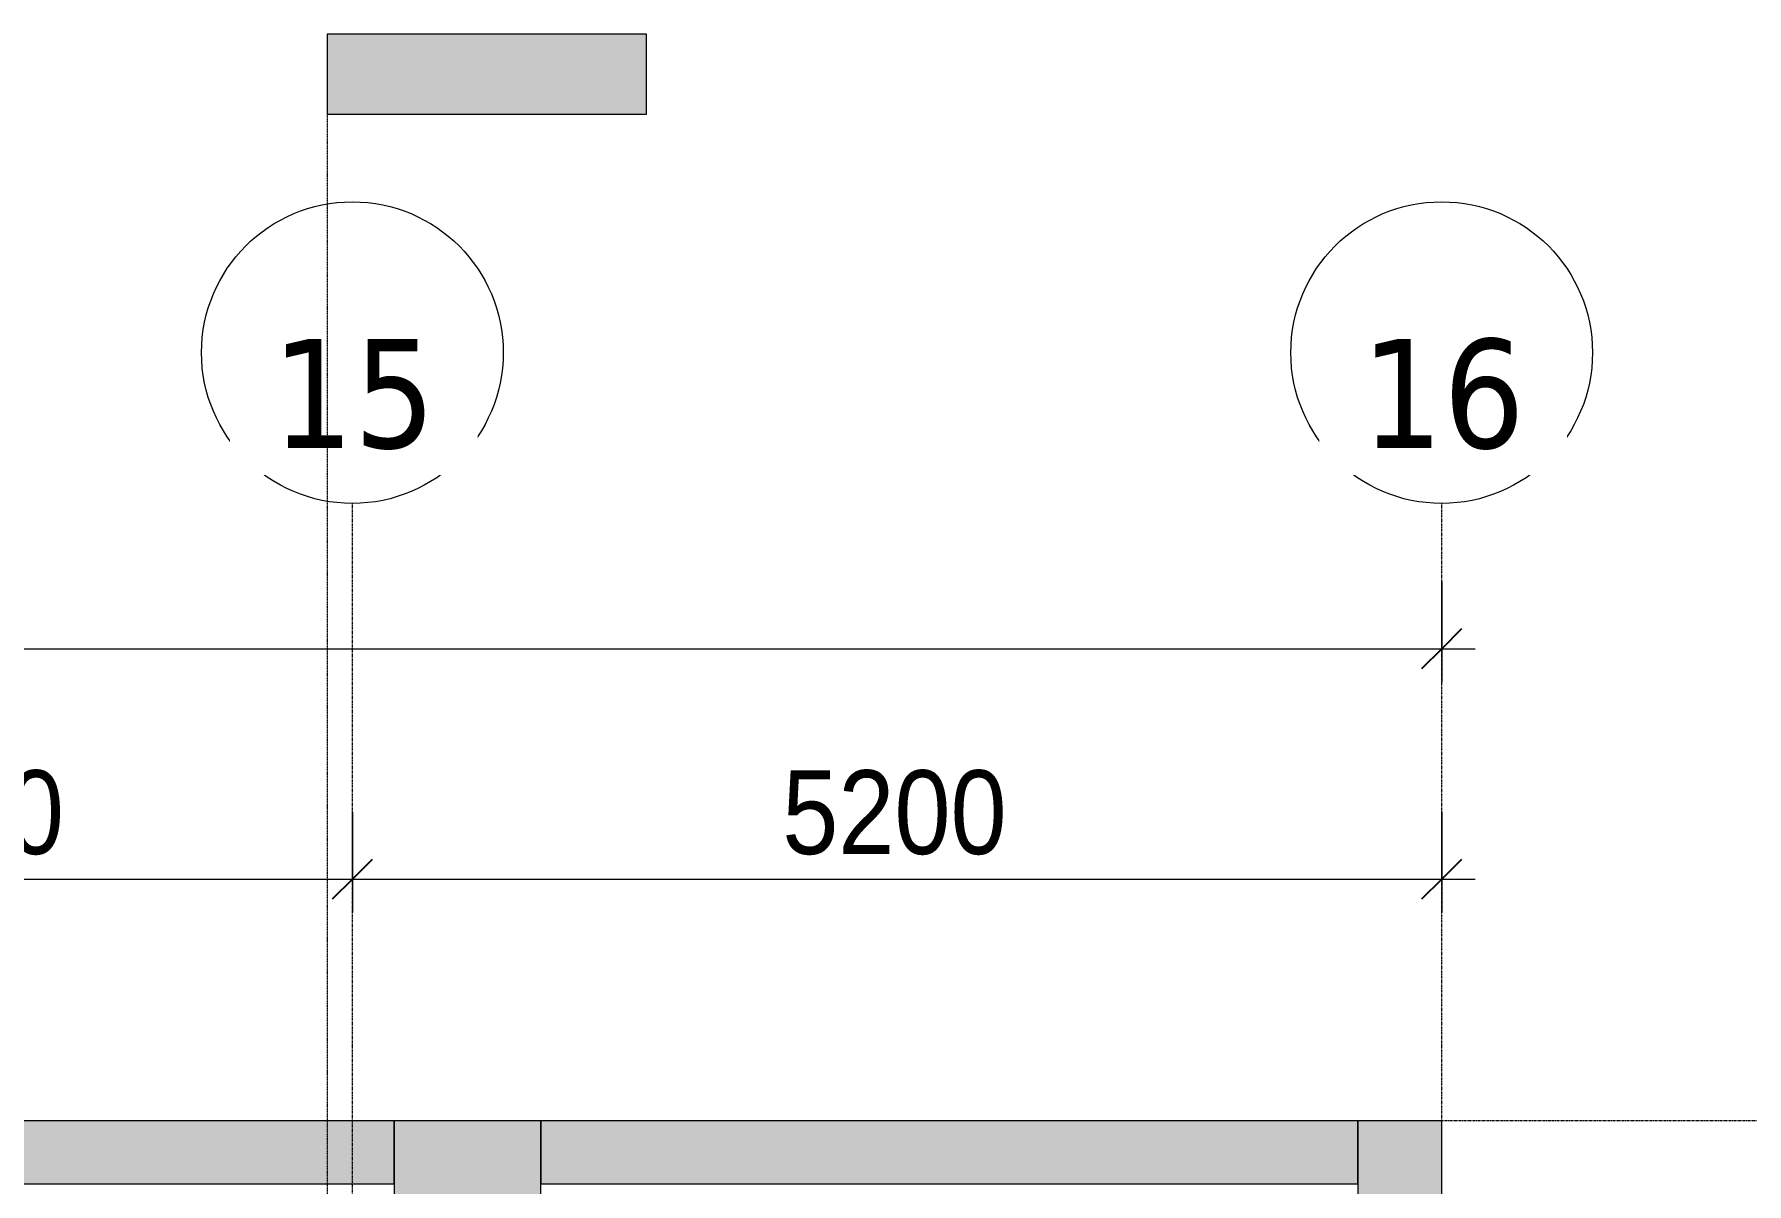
# Model space of a CAD drawing. Header units: millimetres. Extents: x 25998 to 252958, y -15958 to 83425.
# Drawn here: x 120534 to 128709, y 77937 to 83425 of the extents above; entities that cross this region are included whole.
import ezdxf

# ---------------------------------------------------------------- set-up
doc = ezdxf.new("R2010")
doc.units = ezdxf.units.MM
doc.linetypes.add('Dash Dot 3_16_', pattern=[7.9375, 4.7625, -1.5875, 0, -1.5875])
doc.linetypes.add('Grid Line', pattern=[22.225, 12.7, -3.175, 3.175, -3.175])
for name, color, linetype, lineweight in [('0-1', 7, 'Continuous', 5), ('A-ANNO-DIMS', 211, 'Continuous', 9), ('A-ANNO-DIMS-160', 211, 'Continuous', 9), ('A-WALL-PATT-1', 7, 'Continuous', 9), ('G-ANNO-SYMB', 111, 'Continuous', 9), ('G-ANNO-SYMB-1', 111, 'Dash Dot 3_16_', 18), ('L-SITE-WALL-1', 250, 'Continuous', 18), ('L-SITE-WALL-2', 7, 'Continuous', 9), ('S-COLS-1', 52, 'Continuous', 5), ('S-COLS-2', 250, 'Continuous', 18), ('S-COLS-3', 7, 'Continuous', 9), ('S-GRID-1', 1, 'Grid Line', 9), ('S-GRID-IDEN', 1, 'Continuous', 9)]:
    doc.layers.add(name, color=color, linetype=linetype, lineweight=lineweight)
doc.styles.add('Tahoma_B', font='tahomabd_0.ttf', dxfattribs={"height": 520})
doc.styles.add('UTM Avo', font='UTM Avo.ttf', dxfattribs={"width": 0.9, "height": 400})
doc.dimstyles.new('1_Dim_chi_tiet_2_5', dxfattribs={"dimscale": 304.8, "dimtxt": 399.720379, "dimasz": 0.629921, "dimexe": 0.524934, "dimexo": 0.0625, "dimgap": 0.052493, "dimtad": 1, "dimdec": 0, "dimrnd": 5, "dimzin": 0, "dimdsep": 46, "dimtxsty": 'UTM Avo', "dimblk1": 'OBLIQUE', "dimblk2": 'OBLIQUE', "dimsah": 1, "dimcen": 0.09, "dimdle": 0.524934, "dimazin": 0, "dimtfac": 1, "dimtdec": 4, "dimtix": 1, "dimtmove": 0, "dimatfit": 3, "dimfxl": 1.049869, "dimfxlon": 1, "dimtvp": 1, "dimtolj": 1, "dimtzin": 0, "dimarcsym": 2})

# ---------------------------------------------------------------- blocks, each defined once
blk = doc.blocks.new('NCV_TKTC_KET CAU_rvt-1-TKCS_MB TẦNG HẦM')
at = {"layer": 'A-WALL-PATT-1'}
for points in [[(120152.6, 77936.9), (122252.6, 77936.9), (122252.6, 78236.9), (118652.6, 78236.5), (118652.6, 77936.9), (118984.9, 77936.9)], [(125302.6, 77936.9), (126852.6, 77936.9), (126852.6, 78236.9), (122952.6, 78236.5), (122952.6, 77936.9)]]:
    blk.add_hatch(color=256, dxfattribs=at).paths.add_polyline_path(points)
at = {"layer": 'S-COLS-1'}
for points in [[(122952.6, 77886.9), (122952.6, 78236.9), (122252.6, 78236.5), (122252.6, 77886.9)], [(127252.5, 77886.9), (127252.6, 77886.9), (127252.5, 78236.9), (126852.6, 78236.5), (126852.6, 77886.9), (127119.4, 77886.9)]]:
    blk.add_hatch(color=256, dxfattribs=at).paths.add_polyline_path(points)
at = {"layer": 'L-SITE-WALL-1'}
for p, q in [((122252.6, 78236.9), (118652.6, 78236.9)), ((126852.6, 78236.9), (122952.6, 78236.9)), ((118652.6, 77936.9), (122252.6, 77936.9)), ((122952.6, 77936.9), (126852.6, 77936.9))]:
    blk.add_line(p, q, dxfattribs=at)
at = {"layer": 'L-SITE-WALL-2'}
for p, q in [((122252.6, 77936.9), (122252.6, 78236.9)), ((122952.6, 78236.9), (122952.6, 77936.9)), ((126852.6, 77936.9), (126852.6, 78236.9))]:
    blk.add_line(p, q, dxfattribs=at)
at = {"layer": 'S-COLS-2'}
for p, q in [((122952.6, 78236.9), (122252.6, 78236.9)), ((127252.6, 78236.9), (126852.6, 78236.9)), ((127252.6, 77886.9), (127252.6, 78236.9)), ((122252.6, 77936.9), (122252.6, 77886.9)), ((122952.6, 77886.9), (122952.6, 77936.9)), ((126852.6, 77936.9), (126852.6, 77886.9))]:
    blk.add_line(p, q, dxfattribs=at)
at = {"layer": 'S-COLS-3'}
for p, q in [((122252.6, 78236.9), (122252.6, 77936.9)), ((122952.6, 77936.9), (122952.6, 78236.9)), ((126852.6, 78236.9), (126852.6, 77936.9))]:
    blk.add_line(p, q, dxfattribs=at)
blk = doc.blocks.new('Grid - M_Grid Head - Circle-353313-TKCS_MB TẦNG HẦM')
at = {"layer": 'S-GRID-IDEN'}
blk.add_circle((0, 0), 4.5, dxfattribs=at)
blk = doc.blocks.new('Section - 3_32_ x 3_8_-4701953-TKCS_MB TẦNG HẦM')
at = {"layer": 'G-ANNO-SYMB'}
blk.add_hatch(color=256, dxfattribs=at).paths.add_polyline_path([(0, 9.525), (0, 0), (-2.38125, 0), (-2.38125, 9.525)])
for p, q in [((0, 9.525), (-2.38125, 9.525)), ((-2.38125, 9.525), (-2.38125, 0)), ((0, 0), (0, 9.525)), ((-2.38125, 0), (0, 0))]:
    blk.add_line(p, q, dxfattribs=at)
blk = doc.blocks.new('DIMBLOCK67-TKCS_MB TẦNG HẦM')
at = {"layer": 'A-ANNO-DIMS-160'}
for p, q in [((105952.6, 80811.3), (105952.6, 80331.3)), ((105952.6, 80491.3), (105952.6, 80811.3)), ((127252.6, 80811.3), (127252.6, 80331.3)), ((127252.6, 80491.3), (127252.6, 80811.3)), ((105792.6, 80491.3), (127412.6, 80491.3))]:
    blk.add_line(p, q, dxfattribs=at)
at = {"layer": 'A-ANNO-DIMS-160', "lineweight": 25}
for p, q in [((105952.6, 80491.3), (106048.6, 80587.3)), ((127252.6, 80491.3), (127348.6, 80587.3)), ((105952.6, 80491.3), (105856.6, 80395.3)), ((127252.6, 80491.3), (127156.6, 80395.3))]:
    blk.add_line(p, q, dxfattribs=at)
at = {"layer": 'A-ANNO-DIMS-160', "color": 0, "insert": (115917.9, 81010.9), "char_height": 400, "width": 1643.295, "attachment_point": 1, "line_spacing_factor": 1.110334, "style": 'UTM Avo'}
blk.add_mtext('21300', dxfattribs=at)
blk = doc.blocks.new('_Oblique')
at = {"color": 0, "linetype": 'ByBlock', "lineweight": -2}
blk.add_line((-0.5, -0.5), (0.5, 0.5), dxfattribs=at)
blk = doc.blocks.new('DIMBLOCK70-TKCS_MB TẦNG HẦM')
at = {"layer": 'A-ANNO-DIMS-160'}
for p, q in [((118252.6, 79711.3), (118252.6, 79231.3)), ((118252.6, 79391.3), (118252.6, 79711.3)), ((122052.6, 79711.3), (122052.6, 79231.3)), ((122052.6, 79391.3), (122052.6, 79711.3)), ((118252.6, 79391.3), (122052.6, 79391.3))]:
    blk.add_line(p, q, dxfattribs=at)
at = {"layer": 'A-ANNO-DIMS-160', "lineweight": 25}
for p, q in [((118252.6, 79391.3), (118348.6, 79487.3)), ((122052.6, 79391.3), (122148.6, 79487.3)), ((118252.6, 79391.3), (118156.6, 79295.3)), ((122052.6, 79391.3), (121956.6, 79295.3))]:
    blk.add_line(p, q, dxfattribs=at)
at = {"layer": 'A-ANNO-DIMS-160', "color": 0, "insert": (119604.8, 79910.9), "char_height": 400, "width": 1314.636, "attachment_point": 1, "line_spacing_factor": 1.110334, "style": 'UTM Avo'}
blk.add_mtext('3800', dxfattribs=at)
blk = doc.blocks.new('DIMBLOCK71-TKCS_MB TẦNG HẦM')
at = {"layer": 'A-ANNO-DIMS-160'}
for p, q in [((122052.6, 79711.3), (122052.6, 79231.3)), ((122052.6, 79391.3), (122052.6, 79711.3)), ((127252.6, 79711.3), (127252.6, 79231.3)), ((127252.6, 79391.3), (127252.6, 79711.3)), ((122052.6, 79391.3), (127412.6, 79391.3))]:
    blk.add_line(p, q, dxfattribs=at)
at = {"layer": 'A-ANNO-DIMS-160', "lineweight": 25}
for p, q in [((122052.6, 79391.3), (122148.6, 79487.3)), ((127252.6, 79391.3), (127348.6, 79487.3)), ((122052.6, 79391.3), (121956.6, 79295.3)), ((127252.6, 79391.3), (127156.6, 79295.3))]:
    blk.add_line(p, q, dxfattribs=at)
at = {"layer": 'A-ANNO-DIMS-160', "color": 0, "insert": (124104.8, 79910.9), "char_height": 400, "width": 1314.636, "attachment_point": 1, "line_spacing_factor": 1.110334, "style": 'UTM Avo'}
blk.add_mtext('5200', dxfattribs=at)

msp = doc.modelspace()

# ---------------------------------------------------------------- linework, layer by layer
at = {"layer": 'S-GRID-1'}
for p, q in [((122052.6, 77184.9), (122052.6, 81184.9)), ((127252.6, 77184.9), (127252.6, 81184.9)), ((128880.9, 78236.9), (31838.8, 78236.9))]:
    msp.add_line(p, q, dxfattribs=at)

# ---------------------------------------------------------------- block references
at = {"layer": '0-1'}
msp.add_blockref('NCV_TKTC_KET CAU_rvt-1-TKCS_MB TẦNG HẦM', (0, 0), dxfattribs=at)
at = {"layer": 'G-ANNO-SYMB', "xscale": 159.9999999999999, "yscale": 159.9999999999999, "zscale": 159.9999999999999, "rotation": 269.9999999999996}
msp.add_blockref('Section - 3_32_ x 3_8_-4701953-TKCS_MB TẦNG HẦM', (121932.6, 83043.8), dxfattribs=at)
at = {"layer": 'S-GRID-IDEN', "xscale": 159.9999999999999, "yscale": 159.9999999999999, "zscale": 159.9999999999999}
for p in [(122052.6, 81904.9), (127252.6, 81904.9)]:
    msp.add_blockref('Grid - M_Grid Head - Circle-353313-TKCS_MB TẦNG HẦM', p, dxfattribs=at)

# ---------------------------------------------------------------- dimensions: what is measured, and where the dimension line sits
at = {"layer": 'A-ANNO-DIMS'}
for base, p1, p2, override, picture, middle in [((127252.6, 80491.3), (105952.6, 80811.3), (127252.6, 80811.3), {"dimpost": '<>', "dimfxl": 21300}, 'DIMBLOCK67-TKCS_MB TẦNG HẦM', (116602.6, 80714.3)), ((122052.6, 79391.3), (118252.6, 79711.3), (122052.6, 79711.3), {"dimpost": '<>', "dimfxl": 3800}, 'DIMBLOCK70-TKCS_MB TẦNG HẦM', (120152.6, 79614.3)), ((127252.6, 79391.3), (122052.6, 79711.3), (127252.6, 79711.3), {"dimpost": '<>', "dimfxl": 5200}, 'DIMBLOCK71-TKCS_MB TẦNG HẦM', (124652.6, 79614.3))]:
    dim = msp.add_linear_dim(base=base, p1=p1, p2=p2, dimstyle='1_Dim_chi_tiet_2_5', override=override, dxfattribs=at)
    dim.commit()
    dim.dimension.update_dxf_attribs({"geometry": picture, "text_midpoint": middle})

# ---------------------------------------------------------------- next in the draw order: texts
at = {"layer": 'S-GRID-IDEN', "char_height": 520, "width": 921.6, "attachment_point": 5, "line_spacing_factor": 0.996129, "style": 'Tahoma_B', "bg_fill": 3, "box_fill_scale": 1.25, "bg_fill_color": 256, "bg_fill_true_color": 13158600, "bg_fill_transparency": 0}
for s, insert in [('\\pt2031.9988,4063.9976,6096.0016,8128.0004,10159.9992,12191.998,14224.002,16256.0008,18287.9996,20319.9984,22352.0024,24384.0012,26416,28447.9988,30479.9976,32512.0016,34544.0004,36575.9992,38607.998,40640.002,42672.0008,44703.9996,46735.9984,48768.0024,50800.0012,52832,54863.9988,56895.9976,58928.0016,60960.0004,62991.9992,65023.998;15', (122059.3, 81705.1)), ('\\pt2031.9988,4063.9976,6096.0016,8128.0004,10159.9992,12191.998,14224.002,16256.0008,18287.9996,20319.9984,22352.0024,24384.0012,26416,28447.9988,30479.9976,32512.0016,34544.0004,36575.9992,38607.998,40640.002,42672.0008,44703.9996,46735.9984,48768.0024,50800.0012,52832,54863.9988,56895.9976,58928.0016,60960.0004,62991.9992,65023.998;16', (127259.3, 81705.1))]:
    msp.add_mtext(s, dxfattribs=dict(at, insert=insert))

# ---------------------------------------------------------------- next in the draw order: linework, layer by layer
at = {"layer": 'G-ANNO-SYMB-1'}
msp.add_line((121932.6, 83043.8), (121932.6, 10257.4), dxfattribs=at)

doc.saveas('drawing.dxf')
